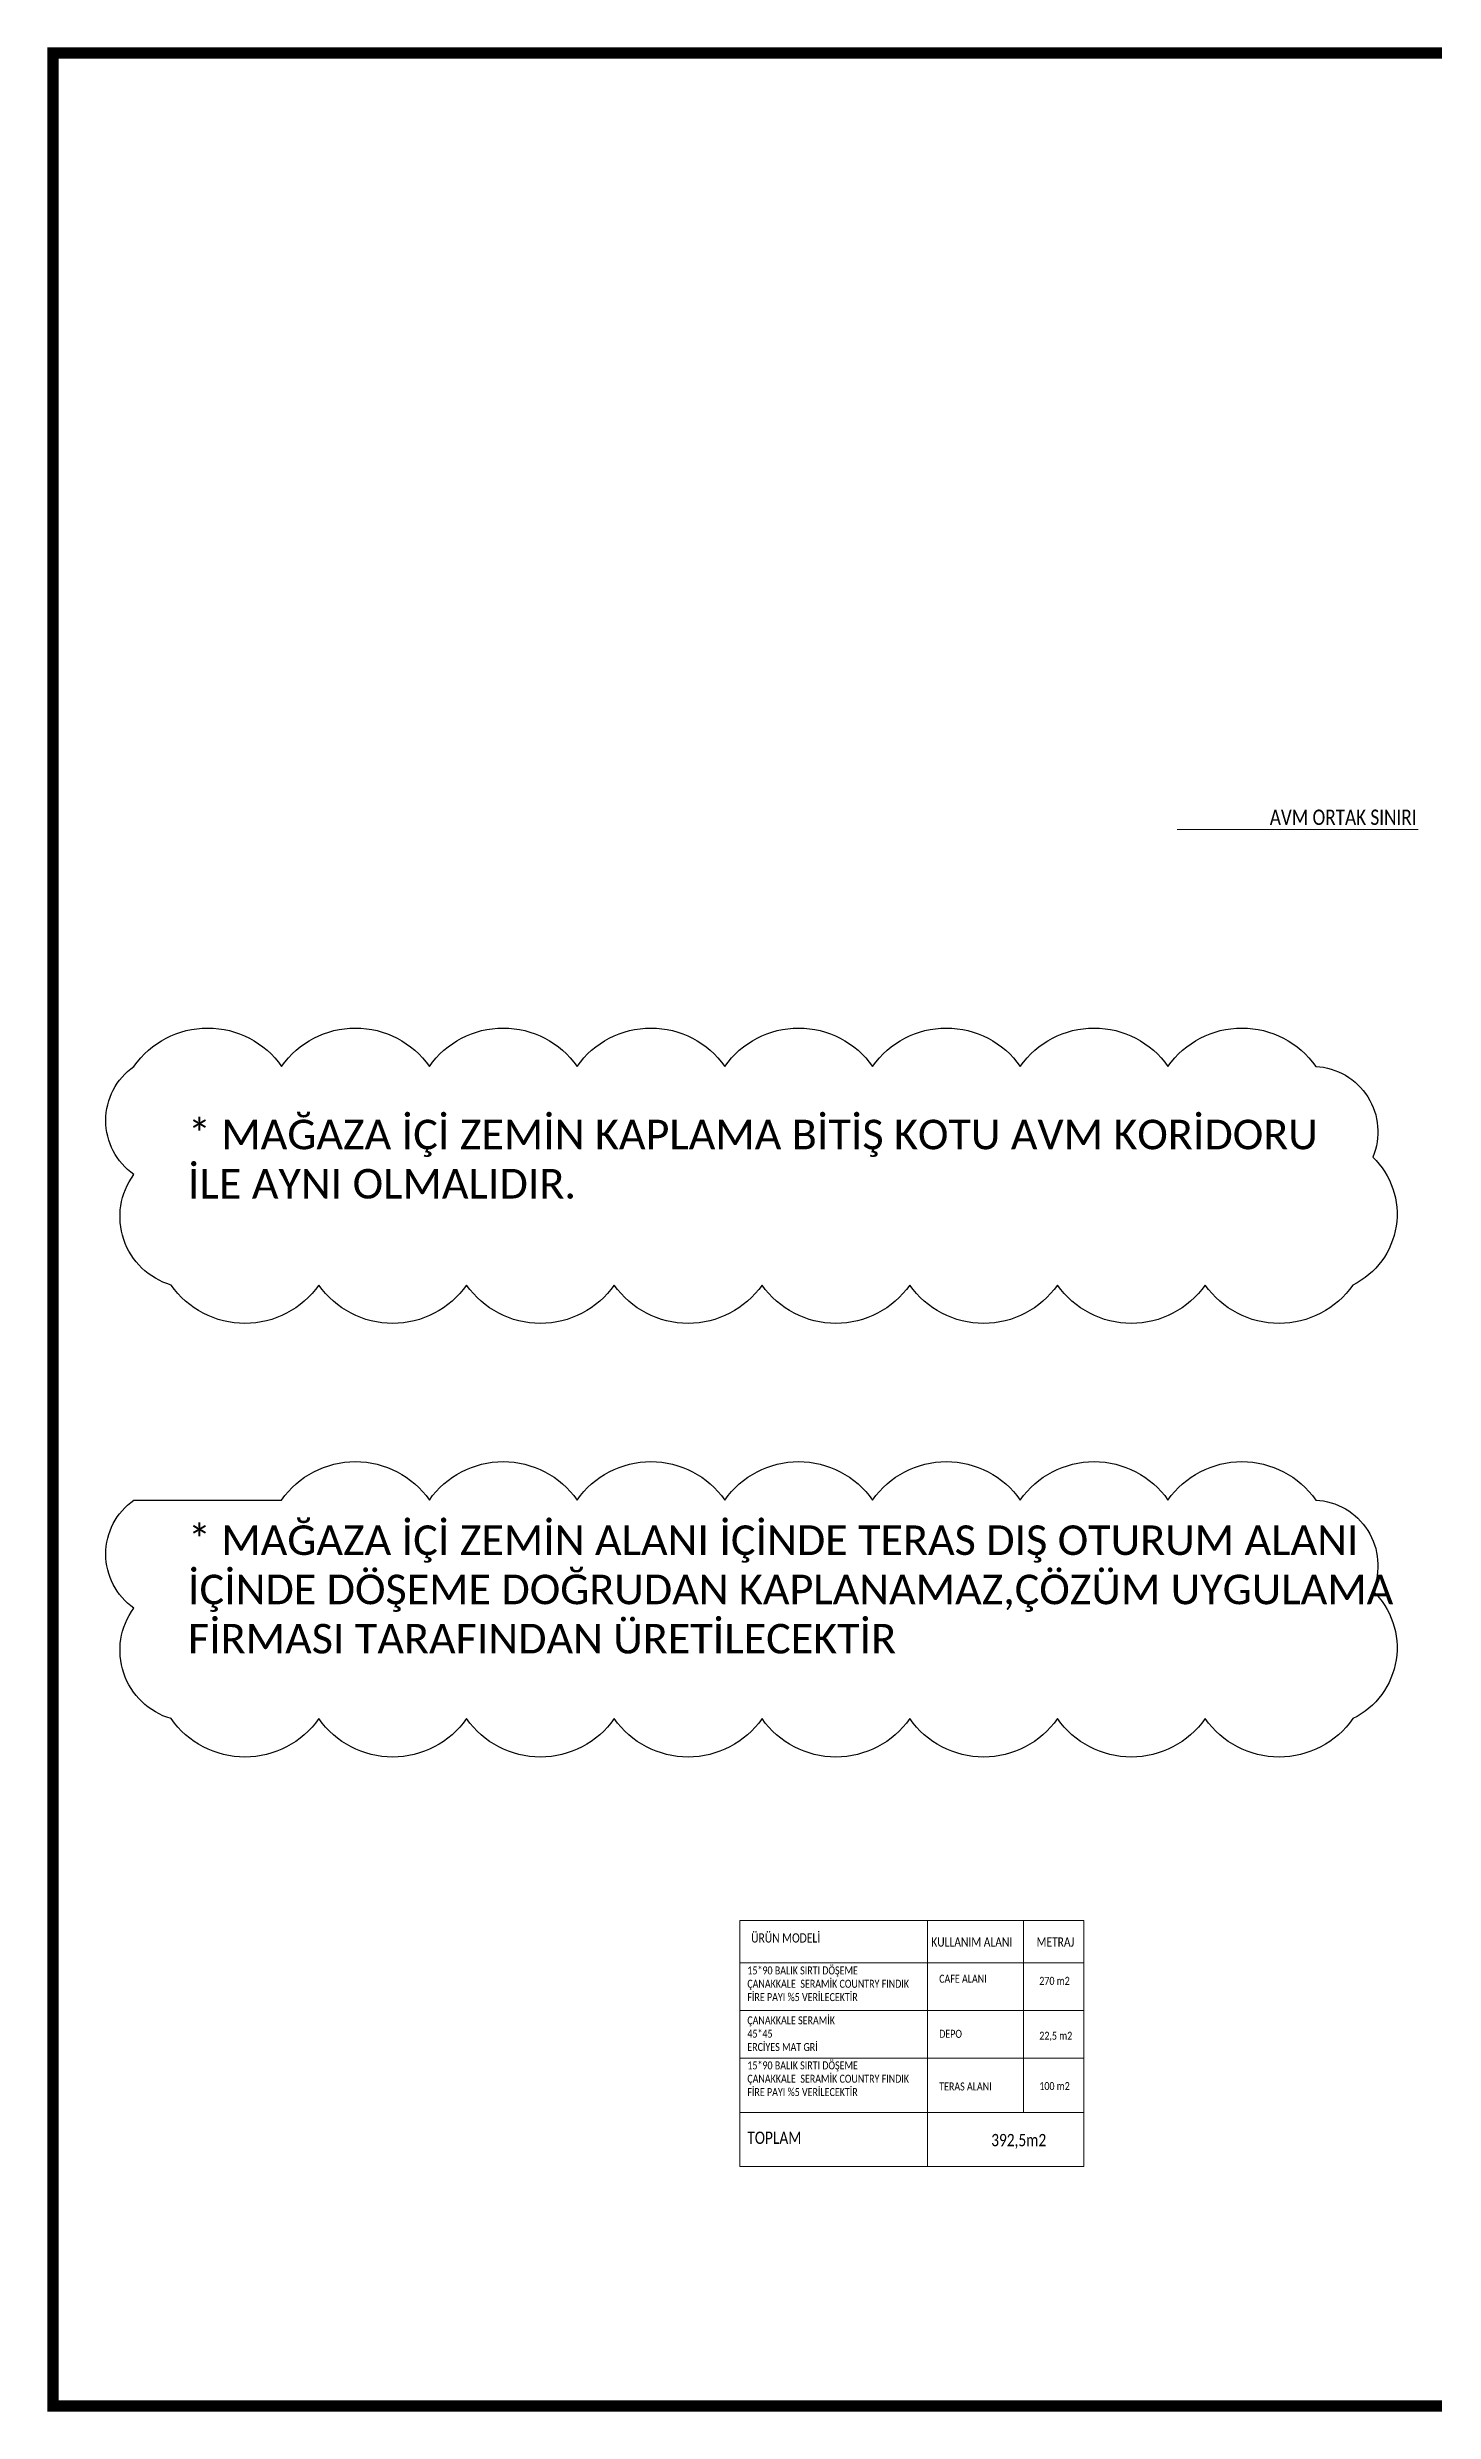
# Model space of a CAD drawing. Header units: millimetres. Extents: x -24 to 530668, y -246875 to -2983.
# Drawn here: x 257069 to 259322, y -112870 to -109028 of the extents above; entities that cross this region are included whole.
import ezdxf

# ---------------------------------------------------------------- set-up
doc = ezdxf.new("R2010")
doc.units = ezdxf.units.MM
doc.layers.get('0').update_dxf_attribs({"lineweight": 20})
for name, color, linetype, lineweight in [('doseme', 253, 'Continuous', 13), ('irem rev', 23, 'Continuous', 30), ('t_ince', 66, 'Continuous', 9), ('zemin yazı', 7, 'Continuous', 15), ('ölçü', 251, 'Continuous', 5)]:
    doc.layers.add(name, color=color, linetype=linetype, lineweight=lineweight)
doc.layers.add('yazı', color=11, linetype='Continuous')
doc.styles.add('text2', font='calibri.ttf', dxfattribs={"width": 0.8})
doc.styles.add('yazı', font='arial.ttf')

# ---------------------------------------------------------------- blocks, each defined once
blk = doc.blocks.new('döşeme planı')
at = {"layer": 't_ince', "color": 61}
for p, q in [((-1154.9, -837.1, 0), (-596.3, -837.1, 0)), ((-1154.9, -837.1, 0), (-1154.9, -1236.9, 0)), ((-850.3, -837.1, 0), (-850.3, -1236.9, 0)), ((-693.9, -837.1, 0), (-693.9, -1149.2, 0)), ((-596.3, -837.1, 0), (-596.3, -1236.9, 0)), ((-1154.9, -905.8, 0), (-596.3, -905.8, 0)), ((-1154.9, -983.3, 0), (-596.3, -983.3, 0)), ((-1154.9, -1060.9, 0), (-596.3, -1060.9, 0)), ((-1154.9, -1149.2, 0), (-596.3, -1149.2, 0)), ((-1154.9, -1236.9, 0), (-596.3, -1236.9, 0))]:
    blk.add_line(p, q, dxfattribs=at)
at = {"layer": 'zemin yazı', "color": 1, "attachment_point": 1, "style": 'text2'}
for s, insert, char_height in [('ÜRÜN MODELİ', (-1136.6, -858.1, 0), 15), ('KULLANIM ALANI', (-844, -864.7, 0), 15), ('METRAJ', (-672.9, -864.7, 0), 15), ('15*90 BALIK SIRTI DÖŞEME\\PÇANAKKALE  SERAMİK COUNTRY FINDIK\\PFİRE PAYI %5 VERİLECEKTİR', (-1142.8, -911.9, 0), 13), ('CAFE ALANI ', (-831.1, -925.4, 0), 13), ('270 m2', (-668.5, -928.8, 0), 13), ('ÇANAKKALE SERAMİK\\P45*45\\PERCİYES MAT GRİ', (-1142.8, -993, 0), 13), ('DEPO', (-831.1, -1014.9, 0), 13), ('22,5 m2', (-668.5, -1018, 0), 13), ('15*90 BALIK SIRTI DÖŞEME\\PÇANAKKALE  SERAMİK COUNTRY FINDIK\\PFİRE PAYI %5 VERİLECEKTİR', (-1142.8, -1066.2, 0), 13), ('TERAS ALANI ', (-831.1, -1100.4, 0), 13), ('100 m2', (-668.5, -1099.8, 0), 13), ('TOPLAM', (-1142.8, -1180.3, 0), 20), ('392,5m2', (-746.6, -1184.1, 0), 20)]:
    blk.add_mtext(s, dxfattribs=dict(at, insert=insert, char_height=char_height))

msp = doc.modelspace()

# ---------------------------------------------------------------- linework, layer by layer
at = {"color": 252, "const_width": 18.492, "elevation": 0}
msp.add_lwpolyline([(257078.621, -112860.912), (257078.621, -109037.472), (263229.562, -109037.472), (263229.562, -112860.912)], close=True, dxfattribs=at)
at = {"layer": 'irem rev'}
for points in [[(257210.061, -110684.265, -0.52056705), (257450.061, -110684.265, -0.52056705), (257690.061, -110684.265, -0.52056705), (257930.061, -110684.265, -0.52056705), (258170.061, -110684.265, -0.52056705), (258410.061, -110684.265, -0.52056705), (258650.061, -110684.265, -0.52056705), (258890.061, -110684.265, -0.52056705), (259130.061, -110684.265, -0.52056705), (259222.717, -110831.609, -0.52056705), (259190.496, -111039.388, -0.52056705), (258950.496, -111039.388, -0.52056705), (258710.496, -111039.388, -0.52056705), (258470.496, -111039.388, -0.52056705), (258230.496, -111039.388, -0.52056705), (257990.496, -111039.388, -0.52056705), (257750.496, -111039.388, -0.52056705), (257510.496, -111039.388, -0.52056705), (257270.496, -111039.388, -0.52056705), (257210.061, -110859.823, -0.52056705)], [(257210.061, -111388.816), (257450.061, -111388.816, -0.52056705), (257690.061, -111388.816, -0.52056705), (257930.061, -111388.816, -0.52056705), (258170.061, -111388.816, -0.52056705), (258410.061, -111388.816, -0.52056705), (258650.061, -111388.816, -0.52056705), (258890.061, -111388.816, -0.52056705), (259130.061, -111388.816, -0.52056705), (259222.717, -111536.16, -0.52056705), (259190.496, -111743.939, -0.52056705), (258950.496, -111743.939, -0.52056705), (258710.496, -111743.939, -0.52056705), (258470.496, -111743.939, -0.52056705), (258230.496, -111743.939, -0.52056705), (257990.496, -111743.939, -0.52056705), (257750.496, -111743.939, -0.52056705), (257510.496, -111743.939, -0.52056705), (257270.496, -111743.939, -0.52056705), (257210.061, -111564.374, -0.52056705)]]:
    msp.add_lwpolyline(points, format="xyb", close=True, dxfattribs=at)
at = {"layer": 'ölçü', "color": 2}
msp.add_lwpolyline([(259296.517, -110299.263), (258904.977, -110299.263)], dxfattribs=at)

# ---------------------------------------------------------------- block references
at = {"layer": 'doseme'}
msp.add_blockref('döşeme planı', (259349.481, -111234.731), dxfattribs=at)

# ---------------------------------------------------------------- texts
at = {"layer": 'yazı', "insert": (259055.472, -110266.845, -0.048), "char_height": 25, "width": 274.14819, "attachment_point": 1, "style": 'text2'}
msp.add_mtext('AVM ORTAK SINIRI', dxfattribs=at)
at = {"layer": 'yazı', "color": 3, "char_height": 48, "width": 4198.67903, "attachment_point": 1, "style": 'yazı'}
for s, insert in [('{\\fCalibri|b0|i0|c162|p34;* MAĞAZA İÇİ ZEMİN KAPLAMA BİTİŞ KOTU AVM KORİDORU \\PİLE AYNI OLMALIDIR.}', (257297.909, -110770.841)), ('{\\fCalibri|b0|i0|c162|p34;* MAĞAZA İÇİ ZEMİN ALANI İÇİNDE TERAS DIŞ OTURUM ALANI\\PİÇİNDE DÖŞEME DOĞRUDAN KAPLANAMAZ,ÇÖZÜM UYGULAMA\\PFİRMASI TARAFINDAN ÜRETİLECEKTİR}', (257297.909, -111430.058))]:
    msp.add_mtext(s, dxfattribs=dict(at, insert=insert))

doc.saveas('drawing.dxf')
